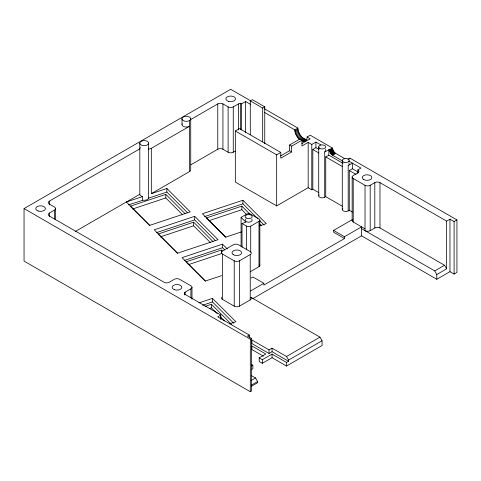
<?xml version="1.0" encoding="UTF-8"?>
<svg xmlns="http://www.w3.org/2000/svg" width="481" height="481" viewBox="0 0 481 481"><rect width="100%" height="100%" fill="white"/><g stroke="black" fill="none" stroke-linecap="round" stroke-linejoin="round"><path stroke-width="0.72" d="M263.341 356.15L251.93 349.567L251.93 345.983L265.873 354.04L259.199 357.894L259.199 361.471L262.349 363.287L272.066 357.684L286.526 366.035L322.084 345.508L322.066 340.746L319.979 337.163L250.872 297.294M308.171 142.376L301.972 145.953L301.972 140.23L291.642 146.194L291.642 151.918L280.796 158.183L280.796 152.459L239.466 128.595L235.335 130.982L235.335 182.046L276.659 205.904L308.165 187.704L308.171 142.376L311.79 144.462L311.79 189.797L312.824 189.201L318.939 192.737M312.824 189.201L312.824 149.477L315.921 147.685L318.981 149.453M252.675 298.701L361.562 235.834L436.802 279.275L436.808 274.495L434.746 270.917L365.019 230.646L365.019 185.311L353.216 178.523A3.656 2.11 0 0 1 353.216 175.541L357.87 172.859A3.656 2.11 0 0 0 357.87 169.877L360.966 168.085L348.683 160.991M361.562 235.834L361.58 226.87L344.51 236.724L333.586 230.417L333.592 232.209L344.516 238.516L263.847 285.089L263.847 283.303L252.916 276.996L251.022 278.09M365.019 185.311A3.656 2.11 0 0 0 370.184 185.311L374.813 182.642A3.656 2.11 0 0 1 379.978 182.642L446.621 221.116L449.969 219.18L449.975 271.669L454.106 274.056L456.95 272.414L456.944 219.925L350.012 158.183L348.136 159.542M344.937 158.796L334.848 152.844L333.123 150.517L332.467 148.058L310.215 135.203L307.106 136.989C307.503 139.917 304.431 142.532 301.737 140.891L304.84 139.105M148.569 143.14L148.419 143.795A4.383 2.531 0 0 1 143.055 145.587L141.997 145.328A4.383 2.531 0 0 1 139.953 143.795L139.803 143.14A4.383 2.531 0 0 1 144.186 140.608L145.322 140.692A4.383 2.531 0 0 1 148.569 143.14L148.419 198.437A4.383 2.531 0 0 1 143.055 200.222L128.493 204.852M140.392 147.601A4.383 2.531 0 0 0 139.803 148.863L49.363 201.13A3.656 2.11 0 0 0 49.363 204.112L54.527 207.095A3.656 2.11 0 0 1 54.527 210.077L49.363 213.059A3.656 2.11 0 0 0 49.363 216.041L164.045 282.257A3.656 2.11 0 0 0 169.21 282.257L174.375 279.275A3.656 2.11 0 0 1 179.545 279.275L190.909 285.834A3.656 2.11 0 0 1 190.909 288.816L185.047 292.207L184.451 293.29L185.047 294.372L220.827 315.025L220.827 319.486M220.827 315.025L217.725 316.817L249.29 335.041L247.475 336.087L251.605 338.474L251.605 390.969L250.312 391.714L24.05 261.081L24.05 208.586L230.688 89.286L250.709 100.848M190.939 119.42L217.773 103.902A3.656 2.11 0 0 1 222.937 103.902L228.102 106.884A3.656 2.11 0 0 0 233.267 106.884L239.189 103.565L240.53 103.319L241.534 103.902L245.617 101.545L250.511 104.359M151.311 148.334L189.442 126.317A4.383 2.531 0 0 1 182.107 125.18L181.956 118.801A4.383 2.531 0 0 1 186.339 116.27L187.476 116.354A4.383 2.531 0 0 1 189.442 120.593L189.442 171.651L151.311 193.669L151.311 148.334L148.479 149.278M250.288 134.668L250.282 100.878L252.345 99.687L264.754 106.836L264.76 143.777M262.686 141.823L262.68 108.039L264.754 106.836M75.246 231.511L126.371 201.978L142.659 196.549L142.659 200.132M126.593 201.906L139.821 194.27L139.803 143.14M190.939 164.755L217.773 149.236A3.656 2.11 0 0 1 222.937 149.236L228.102 152.218A3.656 2.11 0 0 0 233.267 152.218L235.203 151.1M307.125 139.592L305.639 139.442L302.441 137.602L299.338 139.388L297.847 137.813L295.587 133.904L294.871 130.85L297.973 129.058M297.21 136.887L300.312 135.095M280.639 155.886L289.574 150.727L289.574 144.997L299.91 139.033L301.972 140.23M235.335 130.982L276.659 154.84L280.796 152.459M304.665 141.18L305.904 140.464M301.846 143.645L310.239 138.799L307.106 136.989M311.79 144.462L315.921 142.075L320.815 144.901M319.186 194.811A3.505 2.026 0 0 0 320.093 197.432A3.505 2.026 0 0 0 324.711 197.252L324.711 151.918L332.467 148.058M342.466 160.937L332.593 155.237L330.976 153.806L329.389 150.15L332.479 148.364M329.473 150.673L332.563 148.894M329.611 151.214L332.702 149.429M329.798 151.762L332.888 149.976M330.032 152.303L333.123 150.517M330.309 152.832L333.399 151.046M330.627 153.337L333.718 151.551M330.976 153.806L334.067 152.02M331.355 154.245L334.445 152.459M331.758 154.629L334.848 152.844M332.173 154.966L335.263 153.18M332.593 155.237L335.684 153.457M241.089 246.356L241.089 217.376L246.597 214.195A2.922 1.69 0 0 1 250.727 214.195L258.994 218.963A2.922 1.69 0 0 1 258.994 221.35L258.994 266.684L250.727 271.458M348.154 159.259L350.012 158.183M348.184 210.894L348.184 165.56L352.393 163.131L352.393 168.741L349.29 170.533L349.29 210.257L348.184 210.894A3.505 2.026 0 0 1 343.566 210.991A3.505 2.026 0 0 1 342.797 208.357M242.027 247.27L242.027 223.485L246.597 226.124A2.922 1.69 0 0 0 250.727 226.124L258.994 221.35M222.438 254.028L234.217 260.828A3.656 2.11 0 0 0 239.382 260.828L250.228 254.569A3.656 2.11 0 0 0 250.228 251.587L238.474 244.769A3.656 2.11 0 0 0 233.309 244.769L222.438 251.046A3.656 2.11 0 0 0 222.438 254.028L222.438 299.362L234.217 306.163A3.656 2.11 0 0 0 239.382 306.163L250.228 299.904A3.656 2.11 0 0 0 250.805 297.354M333.586 230.417L352.585 219.45M250.619 290.939L263.847 283.303M361.562 228.673L365.019 230.646A3.656 2.11 0 0 0 370.184 230.646L374.813 227.976A3.656 2.11 0 0 1 379.978 227.976L444.552 265.253L446.621 268.837L436.808 274.495M24.05 208.586L250.312 339.219L251.605 338.474M449.969 219.18L454.106 221.567L456.944 219.925M288.594 361.261L272.066 351.719L269.023 353.469L251.93 343.596L251.93 340.019L269.023 349.891L272.066 348.136L286.526 356.487L288.594 360.071L288.594 361.261L286.526 362.452L272.066 354.106L262.349 359.71L259.199 357.894M251.551 365.945L252.844 365.199L252.844 368.777L251.551 369.522M286.526 356.487L319.979 337.163M434.746 270.917L444.552 265.253M251.058 380.549L255.531 377.964L257.6 381.541L257.6 382.738L251.268 386.387M288.594 360.071L322.066 340.746M251.208 385.233L257.6 381.541M436.802 279.275L449.975 271.669M264.754 112.566L294.763 129.858L297.871 128.078C298.01 131.71 299.819 135.137 302.441 137.602M294.973 131.83L298.076 130.044M295.28 132.864L298.388 131.079M295.587 133.904L298.695 132.119M296.08 134.927L299.188 133.135M296.567 135.943L299.675 134.157M297.847 137.813L300.956 136.027M298.593 138.6L301.701 136.814M300.757 139.61L303.24 138.185M301.557 140.193L304.04 138.762M302.537 141.228L305.639 139.442M303.283 141.3L306.379 139.52M304.022 141.378L306.505 139.947M342.412 206.289L325.739 196.657L325.739 156.932L328.848 155.147L342.959 163.293M324.711 197.252L325.739 196.657M151.311 193.669L166.859 188.48L190.242 211.862L149.747 225.361L126.371 201.978M148.479 198.19L166.859 192.063L187.584 212.782M185.197 213.774L165.789 194.366L130.363 206.175L149.765 225.583M132.485 209.049L165.789 197.944L182.576 214.73M194.697 216.318L154.203 229.816L177.579 253.192L218.073 239.694L194.697 216.318L194.697 219.895L215.416 240.62M259.181 225.992L266.282 223.623L242.905 200.246L202.417 213.744L225.793 237.121L241.42 231.914M156.337 232.684L194.697 219.895M204.545 216.612L242.905 203.824L257.78 218.705M213.035 241.606L193.627 222.198L158.195 234.013L177.603 253.415M250.228 214.52L241.835 206.133L206.403 217.941L225.811 237.349M160.323 236.88L193.627 225.781L210.407 242.562M209.241 220.575L241.835 209.71L246.555 214.43M242.027 223.485L245.905 222.192L241.089 217.376M227.303 248.924L222.529 244.15L182.04 257.648L205.417 281.024L221.609 275.631M184.169 260.516L222.529 247.733L224.657 249.855M222.511 251.082L221.458 250.036L186.027 261.844L205.435 281.253M188.155 264.718L221.458 253.613L221.458 250.036M198.978 302.88L212.476 298.376L235.858 321.759L229.461 323.887M202.531 305.273L212.476 301.96L233.73 323.208M205.032 306.391L211.406 304.263L231.337 324.194M209.283 308.549L211.406 307.84L217.178 313.612M142.659 196.549L141.997 196.392A4.383 2.531 0 0 1 139.953 194.853L139.821 194.27M264.279 108.682L297.871 128.078M250.282 100.878L262.68 108.039M352.393 168.741L357.906 171.921M312.824 149.477L318.939 153.006M325.739 156.932L342.412 166.558M349.29 170.533L356.03 174.423M289.574 144.997L291.642 146.194M289.574 150.727L291.642 151.918M349.29 210.257L352.357 212.025M308.165 187.704L311.79 189.797M352.272 220.033A3.656 2.11 0 0 0 352.639 221.633L365.019 228.854M251.587 364.472L252.844 365.199M251.196 375.457L255.531 377.964M259.379 220.298L264.159 225.078M259.668 223.966L261.243 225.535M220.322 316.757L224.519 320.953M181.956 118.801L182.107 119.456A4.383 2.531 0 0 0 189.442 120.593M294.763 129.858L294.871 130.85M329.377 149.844L329.389 150.15M353.216 178.523L353.24 222.054M344.51 236.724L344.516 238.516M454.106 221.567L454.106 274.056M446.621 221.116L446.621 268.837M379.978 182.642L379.978 227.976M374.813 182.642L374.813 227.976M370.184 185.311L370.184 230.646M357.87 169.877L357.87 173.376M352.152 177.032L352.152 220.575M342.274 160.45L342.274 209.361M328.848 149.543L328.848 155.147M318.717 146.915L318.717 195.827M315.921 142.075L315.921 147.685M286.526 362.452L286.526 366.035M276.659 154.84L276.659 205.904M272.066 348.136L272.066 351.719M272.066 354.106L272.066 357.684M269.023 349.891L269.023 353.469M262.349 359.71L262.349 363.287M259.848 220.16L259.848 265.494M250.727 226.124L250.727 252.134M250.312 339.219L250.312 391.714M250.228 254.569L250.228 299.904M249.29 335.041L249.29 337.271M246.597 226.124L246.597 249.904M245.617 101.545L245.617 132.762M242.905 200.246L242.905 203.824M241.835 206.133L241.835 209.71M241.534 103.902L241.534 129.912M240.53 103.319L240.53 129.335M239.382 260.828L239.382 306.163M238.432 103.902L238.432 129.912M234.217 260.828L234.217 306.163M233.267 106.884L233.267 152.218M228.102 106.884L228.102 152.218M222.937 103.902L222.937 149.236M222.529 244.15L222.529 247.733M217.773 103.902L217.773 149.236M212.476 298.376L212.476 301.96M211.406 304.263L211.406 307.84M193.627 222.198L193.627 225.781M191.979 287.325L191.979 299.218M190.909 288.816L190.909 297.733M190.729 118.801L190.729 169.859A4.383 2.531 0 0 1 189.442 171.651M185.047 292.207L185.047 294.438M184.602 292.725L184.602 294.949M166.859 188.48L166.859 192.063M165.789 194.366L165.789 197.944M55.598 208.586L55.598 219.733M54.527 210.077L54.527 218.999M49.363 201.13L49.363 204.846M49.363 213.059L49.363 216.775M222.438 299.362A3.656 2.11 0 0 1 221.494 297.324M325.258 149.471A3.505 2.026 0 0 1 324.711 151.918M348.869 163.125A3.505 2.026 0 0 1 348.184 165.56M259.457 264.652A2.922 1.69 0 0 1 258.994 266.684M251.701 219.15A3.505 2.026 0 0 1 248.665 222.186A3.505 2.026 0 0 1 245.623 219.15M181.956 124.525A4.383 2.531 0 0 1 182.107 123.87M148.419 148.208A4.383 2.531 0 0 1 148.569 148.863M228.277 101.244A4.822 2.784 0 0 0 235.504 98.833A4.822 2.784 0 0 0 228.277 96.422A4.822 2.784 0 0 0 228.277 101.244M363.84 179.635A4.822 2.784 0 0 0 371.783 178.15A4.822 2.784 0 0 0 365.572 174.922A4.822 2.784 0 0 0 363.84 179.635M174.549 289.736A4.822 2.784 0 0 0 181.782 287.325A4.822 2.784 0 0 0 174.549 284.914A4.822 2.784 0 0 0 174.549 289.736M38.167 210.997A4.822 2.784 0 0 0 45.4 208.586A4.822 2.784 0 0 0 38.167 206.175A4.822 2.784 0 0 0 38.167 210.997M233.393 254.744A4.822 2.784 0 0 0 241.456 253.499A4.822 2.784 0 0 0 235.552 250.084A4.822 2.784 0 0 0 233.393 254.744M319.751 148.346A3.505 2.026 0 0 0 325.613 147.426A3.505 2.026 0 0 0 321.308 144.955A3.505 2.026 0 0 0 319.751 148.346M246.182 218.013A3.505 2.026 0 0 0 252.05 217.105A3.505 2.026 0 0 0 247.757 214.622A3.505 2.026 0 0 0 246.182 218.013M343.939 162.229A3.505 2.026 0 0 0 349.284 160.57A3.505 2.026 0 0 0 344.119 158.724A3.505 2.026 0 0 0 343.939 162.229"/></g></svg>
